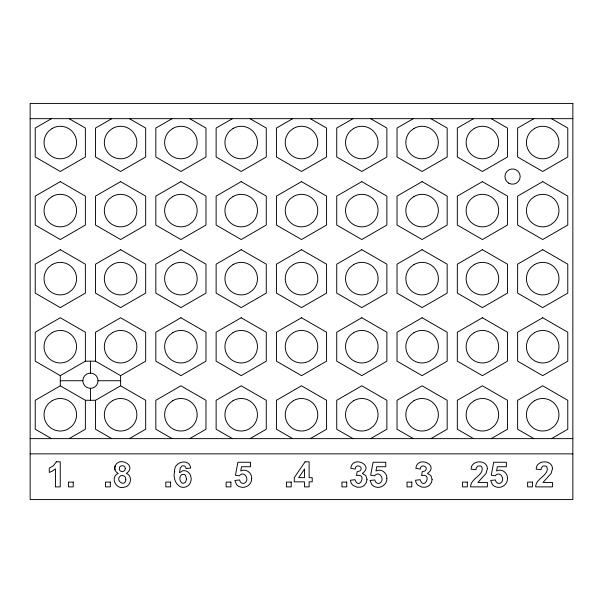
<?xml version="1.0" encoding="UTF-8"?>
<svg xmlns="http://www.w3.org/2000/svg" width="603" height="603" viewBox="0 0 603 603"><rect width="100%" height="100%" fill="white"/><g stroke="black" fill="none" stroke-linecap="round" stroke-linejoin="round"><path stroke-width="0.9" d="M115.241 465.697C113.997 468.569 115.241 472.307 118.301 473.408C109.784 477.011 115.836 489.945 124.21 487.186C131.062 486.629 133.067 475.752 126.306 473.408C137.333 466.315 119.952 455.8 115.241 465.697A6.505 6.505 0 0 0 114.969 469.812M51.406 118.716L35.23 128.055L35.23 157.006L60.3 171.478L85.37 157.006L85.37 128.055L69.194 118.716M111.706 118.716L95.53 128.055L95.53 157.006L120.6 171.478L145.67 157.006L145.67 128.055L129.494 118.716M172.006 118.716L155.83 128.055L155.83 157.006L180.9 171.478L205.97 157.006L205.97 128.055L189.794 118.716M232.306 118.716L216.13 128.055L216.13 157.006L241.2 171.478L266.27 157.006L266.27 128.055L250.094 118.716M292.606 118.716L276.43 128.055L276.43 157.006L301.5 171.478L326.57 157.006L326.57 128.055L310.394 118.716M352.906 118.716L336.73 128.055L336.73 157.006L361.8 171.478L386.87 157.006L386.87 128.055L370.694 118.716M413.206 118.716L397.03 128.055L397.03 157.006L422.1 171.478L447.17 157.006L447.17 128.055L430.994 118.716M473.506 118.716L457.33 128.055L457.33 157.006L482.4 171.478L507.47 157.006L507.47 128.055L491.294 118.716M85.37 361.174L85.37 332.23L60.3 317.751L35.23 332.23L35.23 361.174L60.3 375.654L85.37 361.174L95.53 361.174L120.6 375.654L145.67 361.174L145.67 332.23L120.6 317.751L95.53 332.23L95.53 361.174M129.494 438.569L145.67 429.23L145.67 400.286L120.6 385.807L95.53 400.286L85.37 400.286L60.3 385.807L35.23 400.286L35.23 429.23L51.406 438.569M533.806 118.716L517.63 128.055L517.63 157.006L542.7 171.478L567.77 157.006L567.77 128.055L551.594 118.716M69.194 438.569L85.37 429.23L85.37 400.286M189.794 438.569L205.97 429.23L205.97 400.286L180.9 385.807L155.83 400.286L155.83 429.23L172.006 438.569M250.094 438.569L266.27 429.23L266.27 400.286L241.2 385.807L216.13 400.286L216.13 429.23L232.306 438.569M310.394 438.569L326.57 429.23L326.57 400.286L301.5 385.807L276.43 400.286L276.43 429.23L292.606 438.569M370.694 438.569L386.87 429.23L386.87 400.286L361.8 385.807L336.73 400.286L336.73 429.23L352.906 438.569M430.994 438.569L447.17 429.23L447.17 400.286L422.1 385.807L397.03 400.286L397.03 429.23L413.206 438.569M491.294 438.569L507.47 429.23L507.47 400.286L482.4 385.807L457.33 400.286L457.33 429.23L473.506 438.569M551.594 438.569L567.77 429.23L567.77 400.286L542.7 385.807L517.63 400.286L517.63 429.23L533.806 438.569M30.15 118.663L572.85 118.663M60.3 380.734L82.83 380.734M98.07 380.734A7.62 7.62 0 0 0 86.644 374.131A7.62 7.62 0 0 0 86.644 387.33A7.62 7.62 0 0 0 98.07 380.734L120.6 380.734M30.15 438.63L572.85 438.63M30.15 453.863L572.85 453.863M111.706 438.569L95.53 429.23L95.53 400.286M120.6 375.654L120.6 385.807M90.45 361.174L90.45 373.114M90.45 388.347L90.45 400.286M60.3 375.654L60.3 385.807M174.651 471.546C172.141 479.423 178.692 491.453 187.714 486.003C192.681 482.626 192.274 473.777 186.681 471.237A6.784 6.784 0 0 0 182.619 470.8L179.453 472.775L180.297 467.973L181.933 466.081C183.794 465.086 186.071 466.428 186.078 468.539L190.706 468.026C189.342 457.617 173.302 461.86 174.651 471.546M251.655 478.503C251.956 484.458 245.511 488.973 239.964 486.84A7.364 7.364 0 0 1 236.489 484.443L234.861 480.455L239.632 479.965C239.798 482.31 242.285 484.201 244.539 483.169C250.335 479.769 244.042 469.941 239.323 475.812L235.441 475.247L237.891 462.252L250.546 462.252L250.546 466.73L241.524 466.73L240.77 470.973C245.851 468.177 252.152 472.933 251.655 478.503M386.87 478.503C387.164 484.458 380.719 488.973 375.179 486.84A7.364 7.364 0 0 1 371.704 484.443L370.076 480.455L374.847 479.965C375.013 482.31 377.501 484.201 379.754 483.169C385.543 479.769 379.257 469.941 374.538 475.812L370.657 475.247L373.106 462.252L385.762 462.252L385.762 466.73L376.732 466.73L375.986 470.973C381.066 468.177 387.367 472.933 386.87 478.503M507.47 478.503C507.764 484.458 501.319 488.973 495.779 486.84A7.364 7.364 0 0 1 492.304 484.443L490.676 480.455L495.447 479.965C495.613 482.31 498.101 484.201 500.354 483.169C506.143 479.769 499.857 469.941 495.138 475.812L491.257 475.247L493.706 462.252L506.362 462.252L506.362 466.73L497.332 466.73L496.586 470.973C501.666 468.177 507.967 472.933 507.47 478.503M487.375 468.757L485.988 473.528L477.87 482.438L487.375 482.438L487.375 486.877L470.596 486.877C470.348 478.217 485.068 475.209 481.707 466.639L480.681 465.991L477.991 466.006L476.249 467.883L475.925 469.677L471.154 469.202C470.875 459.705 487.435 459.252 487.375 468.757M552.461 468.757L551.074 473.528L542.956 482.438L552.461 482.438L552.461 486.877L535.683 486.877C535.434 478.217 550.155 475.209 546.793 466.639L545.768 465.991L543.069 466.006L541.336 467.883L541.012 469.677L536.24 469.202C535.961 459.705 552.521 459.252 552.461 468.757M367.023 479.385L366.428 482.43L364.627 484.985A8.035 8.035 0 0 1 360.36 487.164L357.021 487.186L353.026 485.355A7.455 7.455 0 0 1 350.735 481.752L350.441 480.252L355.069 479.694C358.928 491.159 367.762 472.812 356.584 475.624L357.112 471.719L360.081 470.875C364.31 466.556 355.242 463.21 355.205 469.081L350.795 468.335C352.227 455.001 374.682 465.079 362.313 473.461L365.742 475.518L367.023 479.385M432.11 479.385L431.514 482.43L429.713 484.985A8.035 8.035 0 0 1 425.447 487.164L422.108 487.186L418.113 485.355A7.455 7.455 0 0 1 415.821 481.752L415.527 480.252L420.155 479.694C424.015 491.159 432.848 472.812 421.67 475.624L422.198 471.719L425.16 470.875C429.396 466.556 420.329 463.21 420.291 469.081L415.882 468.335C417.314 455.001 439.768 465.079 427.391 473.461L430.828 475.518L432.11 479.385M186.485 478.895L185.596 482.294L183.387 483.335L182.083 483.018C179.287 481.254 178.963 476.264 181.872 474.463L184.458 474.471L185.528 475.322L186.485 478.895M125.808 479.332C125.545 488.076 114.088 480.109 120.788 475.752C123.231 474.651 125.997 476.702 125.808 479.332M125.251 468.569C125.605 472.511 118.934 472.541 119.288 468.584C119.017 464.74 125.522 464.702 125.251 468.569M56.365 461.808L53.35 465.802L49.28 468.124L49.28 472.473L52.604 470.973L55.461 468.84L55.461 486.877L60.247 486.877L60.247 461.808L56.365 461.808M304.477 469.111L298.741 477.651L304.477 477.651L304.477 469.111M305.095 461.808L294.256 477.666L294.256 481.857L304.477 481.857L304.477 486.877L309.113 486.877L309.113 481.857L312.211 481.857L312.211 477.651L309.113 477.651L309.113 461.808L305.095 461.808M52.175 128.454L48.805 131.039A16.251 16.251 0 0 0 68.425 156.607L71.795 154.021A16.251 16.251 0 0 0 52.175 128.454M112.475 128.454L109.105 131.039A16.251 16.251 0 0 0 128.725 156.607L132.095 154.021A16.251 16.251 0 0 0 112.475 128.454M52.175 196.51L48.805 199.096A16.251 16.251 0 0 0 68.425 224.663L71.795 222.077A16.251 16.251 0 0 0 52.175 196.51M172.775 128.454L169.405 131.039A16.251 16.251 0 0 0 189.025 156.607L192.395 154.021A16.251 16.251 0 0 0 172.775 128.454M112.475 196.51L109.105 199.096A16.251 16.251 0 0 0 128.725 224.663L132.095 222.077A16.251 16.251 0 0 0 112.475 196.51M52.175 264.566L48.805 267.152A16.251 16.251 0 0 0 68.425 292.719L71.795 290.141A16.251 16.251 0 0 0 52.175 264.566M233.075 128.454L229.705 131.039A16.251 16.251 0 0 0 249.325 156.607L252.695 154.021A16.251 16.251 0 0 0 233.075 128.454M172.775 196.51L169.405 199.096A16.251 16.251 0 0 0 189.025 224.663L192.395 222.077A16.251 16.251 0 0 0 172.775 196.51M112.475 264.566L109.105 267.152A16.251 16.251 0 0 0 128.725 292.719L132.095 290.141A16.251 16.251 0 0 0 112.475 264.566M293.375 128.454L290.005 131.039A16.251 16.251 0 0 0 309.625 156.607L312.995 154.021A16.251 16.251 0 0 0 293.375 128.454M52.175 332.63L48.805 335.208A16.251 16.251 0 0 0 68.425 360.775L71.795 358.197A16.251 16.251 0 0 0 52.175 332.63M233.075 196.51L229.705 199.096A16.251 16.251 0 0 0 249.325 224.663L252.695 222.077A16.251 16.251 0 0 0 233.075 196.51M172.775 264.566L169.405 267.152A16.251 16.251 0 0 0 189.025 292.719L192.395 290.141A16.251 16.251 0 0 0 172.775 264.566M353.675 128.454L350.305 131.039A16.251 16.251 0 0 0 369.925 156.607L373.295 154.021A16.251 16.251 0 0 0 353.675 128.454M112.475 332.63L109.105 335.208A16.251 16.251 0 0 0 128.725 360.775L132.095 358.197A16.251 16.251 0 0 0 112.475 332.63M293.375 196.51L290.005 199.096A16.251 16.251 0 0 0 309.625 224.663L312.995 222.077A16.251 16.251 0 0 0 293.375 196.51M52.175 400.686L48.805 403.264A16.251 16.251 0 0 0 68.425 428.831L71.795 426.253A16.251 16.251 0 0 0 52.175 400.686M233.075 264.566L229.705 267.152A16.251 16.251 0 0 0 249.325 292.719L252.695 290.141A16.251 16.251 0 0 0 233.075 264.566M413.975 128.454L410.605 131.039A16.251 16.251 0 0 0 430.225 156.607L433.595 154.021A16.251 16.251 0 0 0 413.975 128.454M172.775 332.63L169.405 335.208A16.251 16.251 0 0 0 189.025 360.775L192.395 358.197A16.251 16.251 0 0 0 172.775 332.63M353.675 196.51L350.305 199.096A16.251 16.251 0 0 0 369.925 224.663L373.295 222.077A16.251 16.251 0 0 0 353.675 196.51M112.475 400.686L109.105 403.264A16.251 16.251 0 0 0 128.725 428.831L132.095 426.253A16.251 16.251 0 0 0 112.475 400.686M293.375 264.566L290.005 267.152A16.251 16.251 0 0 0 309.625 292.719L312.995 290.141A16.251 16.251 0 0 0 293.375 264.566M474.275 128.454L470.905 131.039A16.251 16.251 0 0 0 490.525 156.607L493.895 154.021A16.251 16.251 0 0 0 474.275 128.454M233.075 332.63L229.705 335.208A16.251 16.251 0 0 0 249.325 360.775L252.695 358.197A16.251 16.251 0 0 0 233.075 332.63M413.975 196.51L410.605 199.096A16.251 16.251 0 0 0 430.225 224.663L433.595 222.077A16.251 16.251 0 0 0 413.975 196.51M172.775 400.686L169.405 403.264A16.251 16.251 0 0 0 189.025 428.831L192.395 426.253A16.251 16.251 0 0 0 172.775 400.686M353.675 264.566L350.305 267.152A16.251 16.251 0 0 0 369.925 292.719L373.295 290.141A16.251 16.251 0 0 0 353.675 264.566M534.575 128.454L531.205 131.039A16.251 16.251 0 0 0 550.825 156.607L554.195 154.021A16.251 16.251 0 0 0 534.575 128.454M293.375 332.63L290.005 335.208A16.251 16.251 0 0 0 309.625 360.775L312.995 358.197A16.251 16.251 0 0 0 293.375 332.63M474.275 196.51L470.905 199.096A16.251 16.251 0 0 0 490.525 224.663L493.895 222.077A16.251 16.251 0 0 0 474.275 196.51M233.075 400.686L229.705 403.264A16.251 16.251 0 0 0 249.325 428.831L252.695 426.253A16.251 16.251 0 0 0 233.075 400.686M413.975 264.566L410.605 267.152A16.251 16.251 0 0 0 430.225 292.719L433.595 290.141A16.251 16.251 0 0 0 413.975 264.566M353.675 332.63L350.305 335.208A16.251 16.251 0 0 0 369.925 360.775L373.295 358.197A16.251 16.251 0 0 0 353.675 332.63M534.575 196.51L531.205 199.096A16.251 16.251 0 0 0 550.825 224.663L554.195 222.077A16.251 16.251 0 0 0 534.575 196.51M293.375 400.686L290.005 403.264A16.251 16.251 0 0 0 309.625 428.831L312.995 426.253A16.251 16.251 0 0 0 293.375 400.686M474.275 264.566L470.905 267.152A16.251 16.251 0 0 0 490.525 292.719L493.895 290.141A16.251 16.251 0 0 0 474.275 264.566M413.975 332.63L410.605 335.208A16.251 16.251 0 0 0 430.225 360.775L433.595 358.197A16.251 16.251 0 0 0 413.975 332.63M353.675 400.686L350.305 403.264A16.251 16.251 0 0 0 369.925 428.831L373.295 426.253A16.251 16.251 0 0 0 353.675 400.686M534.575 264.566L531.205 267.152A16.251 16.251 0 0 0 550.825 292.719L554.195 290.141A16.251 16.251 0 0 0 534.575 264.566M474.275 332.63L470.905 335.208A16.251 16.251 0 0 0 490.525 360.775L493.895 358.197A16.251 16.251 0 0 0 474.275 332.63M413.975 400.686L410.605 403.264A16.251 16.251 0 0 0 430.225 428.831L433.595 426.253A16.251 16.251 0 0 0 413.975 400.686M534.575 332.63L531.205 335.208A16.251 16.251 0 0 0 550.825 360.775L554.195 358.197A16.251 16.251 0 0 0 534.575 332.63M474.275 400.686L470.905 403.264A16.251 16.251 0 0 0 490.525 428.831L493.895 426.253A16.251 16.251 0 0 0 474.275 400.686M534.575 400.686L531.205 403.264A16.251 16.251 0 0 0 550.825 428.831L554.195 426.253A16.251 16.251 0 0 0 534.575 400.686M60.3 181.639L35.23 196.111L35.23 225.062L60.3 239.534L85.37 225.062L85.37 196.111L60.3 181.639M120.6 181.639L95.53 196.111L95.53 225.062L120.6 239.534L145.67 225.062L145.67 196.111L120.6 181.639M60.3 249.695L35.23 264.167L35.23 293.118L60.3 307.598L85.37 293.118L85.37 264.167L60.3 249.695M180.9 181.639L155.83 196.111L155.83 225.062L180.9 239.534L205.97 225.062L205.97 196.111L180.9 181.639M120.6 249.695L95.53 264.167L95.53 293.118L120.6 307.598L145.67 293.118L145.67 264.167L120.6 249.695M241.2 181.639L216.13 196.111L216.13 225.062L241.2 239.534L266.27 225.062L266.27 196.111L241.2 181.639M180.9 249.695L155.83 264.167L155.83 293.118L180.9 307.598L205.97 293.118L205.97 264.167L180.9 249.695M301.5 181.639L276.43 196.111L276.43 225.062L301.5 239.534L326.57 225.062L326.57 196.111L301.5 181.639M241.2 249.695L216.13 264.167L216.13 293.118L241.2 307.598L266.27 293.118L266.27 264.167L241.2 249.695M361.8 181.639L336.73 196.111L336.73 225.062L361.8 239.534L386.87 225.062L386.87 196.111L361.8 181.639M180.9 317.751L155.83 332.23L155.83 361.174L180.9 375.654L205.97 361.174L205.97 332.23L180.9 317.751M301.5 249.695L276.43 264.167L276.43 293.118L301.5 307.598L326.57 293.118L326.57 264.167L301.5 249.695M422.1 181.639L397.03 196.111L397.03 225.062L422.1 239.534L447.17 225.062L447.17 196.111L422.1 181.639M241.2 317.751L216.13 332.23L216.13 361.174L241.2 375.654L266.27 361.174L266.27 332.23L241.2 317.751M361.8 249.695L336.73 264.167L336.73 293.118L361.8 307.598L386.87 293.118L386.87 264.167L361.8 249.695M482.4 181.639L457.33 196.111L457.33 225.062L482.4 239.534L507.47 225.062L507.47 196.111L482.4 181.639M301.5 317.751L276.43 332.23L276.43 361.174L301.5 375.654L326.57 361.174L326.57 332.23L301.5 317.751M422.1 249.695L397.03 264.167L397.03 293.118L422.1 307.598L447.17 293.118L447.17 264.167L422.1 249.695M542.7 181.639L517.63 196.111L517.63 225.062L542.7 239.534L567.77 225.062L567.77 196.111L542.7 181.639M361.8 317.751L336.73 332.23L336.73 361.174L361.8 375.654L386.87 361.174L386.87 332.23L361.8 317.751M482.4 249.695L457.33 264.167L457.33 293.118L482.4 307.598L507.47 293.118L507.47 264.167L482.4 249.695M422.1 317.751L397.03 332.23L397.03 361.174L422.1 375.654L447.17 361.174L447.17 332.23L422.1 317.751M542.7 249.695L517.63 264.167L517.63 293.118L542.7 307.598L567.77 293.118L567.77 264.167L542.7 249.695M482.4 317.751L457.33 332.23L457.33 361.174L482.4 375.654L507.47 361.174L507.47 332.23L482.4 317.751M542.7 317.751L517.63 332.23L517.63 361.174L542.7 375.654L567.77 361.174L567.77 332.23L542.7 317.751M572.85 103.422L30.15 103.422L30.15 499.578L572.85 499.578L572.85 103.422M73.204 482.091L68.425 482.091L68.425 486.877L73.204 486.877L73.204 482.091M110.311 482.091L105.525 482.091L105.525 486.877L110.311 486.877L110.311 482.091M170.611 482.091L165.825 482.091L165.825 486.877L170.611 486.877L170.611 482.091M230.911 482.091L226.125 482.091L226.125 486.877L230.911 486.877L230.911 482.091M291.211 482.091L286.425 482.091L286.425 486.877L291.211 486.877L291.211 482.091M346.725 482.091L341.939 482.091L341.939 486.877L346.725 486.877L346.725 482.091M411.811 482.091L407.025 482.091L407.025 486.877L411.811 486.877L411.811 482.091M467.325 482.091L462.539 482.091L462.539 486.877L467.325 486.877L467.325 482.091M532.411 482.091L527.625 482.091L527.625 486.877L532.411 486.877L532.411 482.091M508.744 183.154A7.62 7.62 0 0 0 520.17 176.558A7.62 7.62 0 0 0 508.744 169.963A7.62 7.62 0 0 0 508.744 183.154"/></g></svg>
